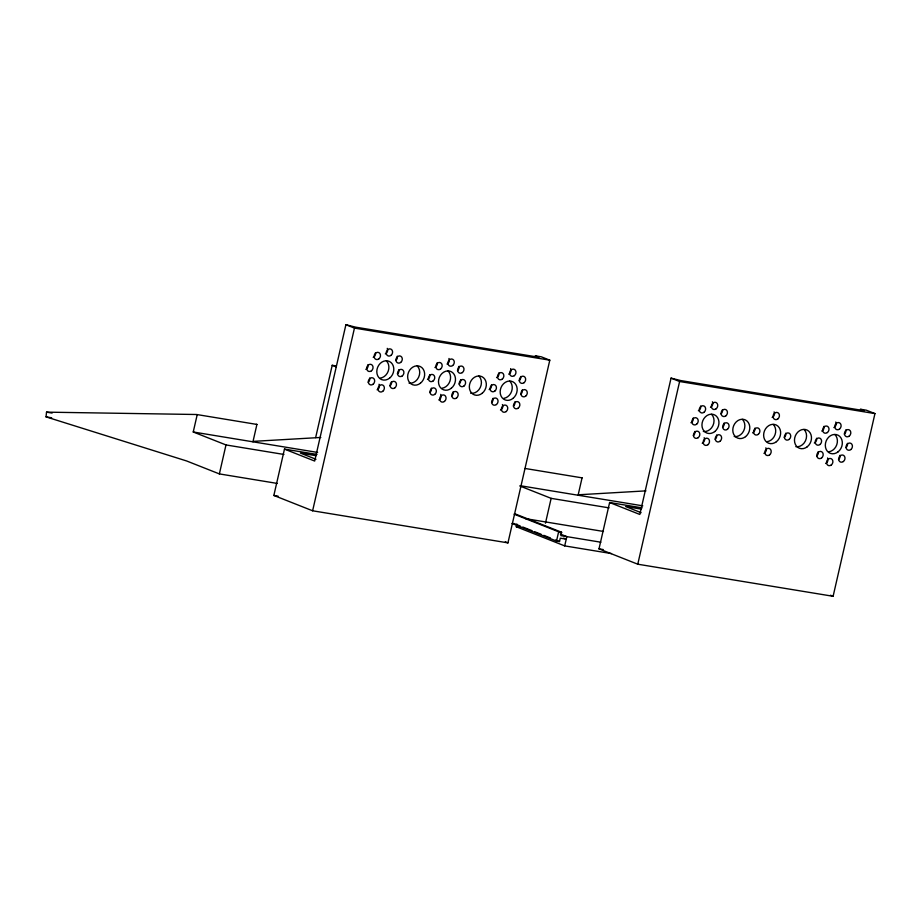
<?xml version="1.0" encoding="UTF-8"?>
<svg xmlns="http://www.w3.org/2000/svg" width="921" height="921" viewBox="0 0 921 921"><rect width="100%" height="100%" fill="white"/><g stroke="black" fill="none" stroke-linecap="round" stroke-linejoin="round"><path stroke-width="1.38" d="M277.382 483.444L219.371 473.912L186.606 460.961L46.05 416.879L46.522 412.148L196.634 414.508L256.913 424.431L252.941 441.815L193.237 431.984L197.221 414.611M219.371 473.912L225.99 444.935L193.237 431.984M284.474 449.103L314.683 461.053L345.905 324.71L355.506 327.128L538.912 357.256L535.274 355.817L541.249 356.795L549.802 360.18L507.955 542.872L312.622 510.787L273.848 495.452L284.474 449.103L317.02 454.444M315.65 437.602L332.205 365.303L336.177 365.959M312.622 510.787L354.458 328.095L345.905 324.71M611.498 553.579L564.7 545.888L516.267 526.743L516.888 524.049M545.462 523.186L551.138 498.353L519.697 485.92M563.629 538.14L566.242 539.165L560.267 538.186L559.508 541.548L556.514 541.064L558.644 531.785L514.137 514.194M514.505 513.642L561.626 532.28L560.854 535.642L600.86 542.216M564.7 545.888L566.829 536.621L560.279 534.03M521.159 485.862L578.089 495.233L582.06 477.849L581.473 477.734M609.621 502.521L639.83 514.459L671.052 378.128L680.654 380.546L864.059 410.674L860.421 409.235L866.396 410.213L874.95 413.598L833.114 596.29L637.769 564.205L598.995 548.87L609.621 502.521L642.167 507.862M637.769 564.205L679.606 381.513L671.052 378.128M253.425 441.355L320.807 437.463M578.572 494.773L645.955 490.87M354.458 328.095L549.802 360.18M679.606 381.513L874.95 413.598M525.143 468.478L582.06 477.849M252.941 441.815L317.641 452.43M578.089 495.233L642.789 505.836M316.041 455.688L300.476 453.132L315.984 459.268M641.189 509.106L625.624 506.55L641.131 512.686M46.522 412.148L52.129 413.069M225.99 444.935L283.933 454.456M551.138 498.353L609.08 507.874M46.05 416.879L51.668 417.8M525.488 518.638L603.474 531.452M558.644 531.785L561.626 532.28M516.267 526.743L520.526 527.434M273.848 495.452L278.096 496.154M598.995 548.87L603.243 549.561M256.326 424.316L256.913 424.431M332.205 365.303L336.211 366.892M830.454 595.242L833.114 596.29M513.688 523.427L520.238 526.018M522.852 527.054L532.016 530.68M534.629 531.716L541.18 534.307M543.793 535.343L550.344 537.922M555.57 539.994L559.508 541.548M512.007 523.462L556.514 541.064M505.307 541.824L507.955 542.872M765.858 447.813A3.707 3.108 -68.4 0 1 763.923 453.362M785.717 433.215A3.707 3.108 -68.4 0 1 784.232 437.463M774.089 411.894A3.707 3.108 -68.4 0 1 772.155 417.443M742.384 419.343A9.878 8.277 -68.4 0 1 743.742 430.752A9.878 8.277 -68.4 0 1 734.175 436.542M773.226 424.42A9.878 8.277 -68.4 0 1 775.079 434.62A9.878 8.277 -68.4 0 1 767.228 441.643M754.875 428.15A3.707 3.108 -68.4 0 1 752.618 432.87M704.174 437.682A3.707 3.108 -68.4 0 1 702.239 443.231M712.405 401.763A3.707 3.108 -68.4 0 1 710.471 407.301M722.421 409.638A3.707 3.108 -68.4 0 1 720.936 413.886M724.033 423.073A3.707 3.108 -68.4 0 1 722.548 427.332M716.607 435.034A3.707 3.108 -68.4 0 1 715.122 439.294M694.791 431.454A3.707 3.108 -68.4 0 1 693.306 435.714M693.191 418.007A3.707 3.108 -68.4 0 1 690.934 422.727M700.616 406.057A3.707 3.108 -68.4 0 1 698.36 410.778M711.542 414.277A9.878 8.277 -68.4 0 1 712.9 425.686A9.878 8.277 -68.4 0 1 703.333 431.477M827.553 457.944A3.707 3.108 -68.4 0 1 825.619 463.493M839.975 455.308A3.707 3.108 -68.4 0 1 838.49 459.556M847.401 443.346A3.707 3.108 -68.4 0 1 845.915 447.606M845.8 429.9A3.707 3.108 -68.4 0 1 844.315 434.159M823.984 426.319A3.707 3.108 -68.4 0 1 821.728 431.04M835.773 422.025A3.707 3.108 -68.4 0 1 833.839 427.574M818.17 451.716A3.707 3.108 -68.4 0 1 816.685 455.976M816.559 438.281A3.707 3.108 -68.4 0 1 814.302 443.001M834.91 434.551A9.878 8.277 -68.4 0 1 836.763 444.762A9.878 8.277 -68.4 0 1 828.912 451.774M804.068 429.485A9.878 8.277 -68.4 0 1 805.438 440.883A9.878 8.277 -68.4 0 1 795.859 446.685M369.643 378.036A3.707 3.108 -68.4 0 1 368.158 382.296M391.46 381.628A3.707 3.108 -68.4 0 1 389.974 385.876M398.885 369.666A3.707 3.108 -68.4 0 1 397.4 373.914M375.469 352.639A3.707 3.108 -68.4 0 1 373.212 357.36M386.394 360.871A9.878 8.277 -68.4 0 1 388.248 371.082A9.878 8.277 -68.4 0 1 380.385 378.094M368.043 364.601A3.707 3.108 -68.4 0 1 365.787 369.321M522.253 389.928A3.707 3.108 -68.4 0 1 520.768 394.188M514.827 401.89A3.707 3.108 -68.4 0 1 513.342 406.149M502.406 404.538A3.707 3.108 -68.4 0 1 500.471 410.075M520.653 376.493A3.707 3.108 -68.4 0 1 519.168 380.741M387.257 348.345A3.707 3.108 -68.4 0 1 385.323 353.894M379.026 384.264A3.707 3.108 -68.4 0 1 377.092 389.813M397.273 356.22A3.707 3.108 -68.4 0 1 395.788 360.479M509.762 381.133A9.878 8.277 -68.4 0 1 511.615 391.344A9.878 8.277 -68.4 0 1 503.764 398.356M498.837 372.901A3.707 3.108 -68.4 0 1 496.58 377.622M510.625 368.607A3.707 3.108 -68.4 0 1 508.691 374.156M448.941 358.476A3.707 3.108 -68.4 0 1 447.007 364.025M478.92 376.067A9.878 8.277 -68.4 0 1 480.29 387.476A9.878 8.277 -68.4 0 1 470.712 393.267M440.71 394.395A3.707 3.108 -68.4 0 1 438.776 399.944M417.236 365.936A9.878 8.277 -68.4 0 1 418.595 377.334A9.878 8.277 -68.4 0 1 409.028 383.136M437.153 362.77A3.707 3.108 -68.4 0 1 434.896 367.491M431.339 388.178A3.707 3.108 -68.4 0 1 429.854 392.427M448.078 371.002A9.878 8.277 -68.4 0 1 449.932 381.213A9.878 8.277 -68.4 0 1 442.068 388.225M453.144 391.759A3.707 3.108 -68.4 0 1 451.658 396.007M460.569 379.797A3.707 3.108 -68.4 0 1 459.084 384.057M458.957 366.351A3.707 3.108 -68.4 0 1 457.472 370.61M493.023 398.309A3.707 3.108 -68.4 0 1 491.538 402.558M429.727 374.732A3.707 3.108 -68.4 0 1 427.471 379.452M491.411 384.863A3.707 3.108 -68.4 0 1 489.155 389.583M807.245 446.777A9.878 8.277 -68.4 0 0 807.233 430.142A9.878 8.277 -68.4 0 0 794.466 440.226A9.878 8.277 -68.4 0 0 807.245 446.777M838.087 451.843A9.878 8.277 -68.4 0 0 838.075 435.207A9.878 8.277 -68.4 0 0 825.308 445.292A9.878 8.277 -68.4 0 0 838.087 451.843M820.001 444.486A3.707 3.108 -68.4 0 0 819.989 438.246A3.707 3.108 -68.4 0 0 815.212 442.022A3.707 3.108 -68.4 0 0 820.001 444.486M821.613 457.921A3.707 3.108 -68.4 0 0 821.601 451.681A3.707 3.108 -68.4 0 0 816.812 455.469A3.707 3.108 -68.4 0 0 821.613 457.921M839.538 429.048A3.707 3.108 -68.4 0 0 839.526 422.82A3.707 3.108 -68.4 0 0 834.748 426.596A3.707 3.108 -68.4 0 0 839.538 429.048M827.426 432.525A3.707 3.108 -68.4 0 0 827.415 426.285A3.707 3.108 -68.4 0 0 822.637 430.061A3.707 3.108 -68.4 0 0 827.426 432.525M849.231 436.105A3.707 3.108 -68.4 0 0 849.231 429.865A3.707 3.108 -68.4 0 0 844.442 433.641A3.707 3.108 -68.4 0 0 849.231 436.105M850.843 449.552A3.707 3.108 -68.4 0 0 850.843 443.312A3.707 3.108 -68.4 0 0 846.054 447.088A3.707 3.108 -68.4 0 0 850.843 449.552M843.417 461.502A3.707 3.108 -68.4 0 0 843.417 455.273A3.707 3.108 -68.4 0 0 838.628 459.049A3.707 3.108 -68.4 0 0 843.417 461.502M831.306 464.978A3.707 3.108 -68.4 0 0 831.306 458.739A3.707 3.108 -68.4 0 0 826.517 462.515A3.707 3.108 -68.4 0 0 831.306 464.978M714.719 431.581A9.878 8.277 -68.4 0 0 714.696 414.945A9.878 8.277 -68.4 0 0 701.94 425.018A9.878 8.277 -68.4 0 0 714.719 431.581M704.058 412.251A3.707 3.108 -68.4 0 0 704.047 406.023A3.707 3.108 -68.4 0 0 699.258 409.799A3.707 3.108 -68.4 0 0 704.058 412.251M696.633 424.213A3.707 3.108 -68.4 0 0 696.621 417.973A3.707 3.108 -68.4 0 0 691.832 421.76A3.707 3.108 -68.4 0 0 696.633 424.213M698.233 437.659A3.707 3.108 -68.4 0 0 698.233 431.419A3.707 3.108 -68.4 0 0 693.444 435.196A3.707 3.108 -68.4 0 0 698.233 437.659M720.049 441.24A3.707 3.108 -68.4 0 0 720.038 435A3.707 3.108 -68.4 0 0 715.249 438.776A3.707 3.108 -68.4 0 0 720.049 441.24M727.475 429.278A3.707 3.108 -68.4 0 0 727.463 423.038A3.707 3.108 -68.4 0 0 722.674 426.826A3.707 3.108 -68.4 0 0 727.475 429.278M725.863 415.843A3.707 3.108 -68.4 0 0 725.852 409.603A3.707 3.108 -68.4 0 0 721.074 413.379A3.707 3.108 -68.4 0 0 725.863 415.843M716.158 408.786A3.707 3.108 -68.4 0 0 716.158 402.546A3.707 3.108 -68.4 0 0 711.369 406.322A3.707 3.108 -68.4 0 0 716.158 408.786M707.938 444.705A3.707 3.108 -68.4 0 0 707.927 438.477A3.707 3.108 -68.4 0 0 703.149 442.253A3.707 3.108 -68.4 0 0 707.938 444.705M758.317 434.344A3.707 3.108 -68.4 0 0 758.305 428.115A3.707 3.108 -68.4 0 0 753.528 431.891A3.707 3.108 -68.4 0 0 758.317 434.344M776.403 441.712A9.878 8.277 -68.4 0 0 776.38 425.076A9.878 8.277 -68.4 0 0 763.624 435.161A9.878 8.277 -68.4 0 0 776.403 441.712M745.561 436.646A9.878 8.277 -68.4 0 0 745.538 420.011A9.878 8.277 -68.4 0 0 732.782 430.084A9.878 8.277 -68.4 0 0 745.561 436.646M777.854 418.917A3.707 3.108 -68.4 0 0 777.842 412.677A3.707 3.108 -68.4 0 0 773.053 416.465A3.707 3.108 -68.4 0 0 777.854 418.917M789.159 439.409A3.707 3.108 -68.4 0 0 789.147 433.181A3.707 3.108 -68.4 0 0 784.37 436.957A3.707 3.108 -68.4 0 0 789.159 439.409M769.622 454.847A3.707 3.108 -68.4 0 0 769.611 448.608A3.707 3.108 -68.4 0 0 764.833 452.384A3.707 3.108 -68.4 0 0 769.622 454.847M444.475 401.429A3.707 3.108 -68.4 0 0 444.463 395.19A3.707 3.108 -68.4 0 0 439.685 398.966A3.707 3.108 -68.4 0 0 444.475 401.429M514.39 375.641A3.707 3.108 -68.4 0 0 514.379 369.402A3.707 3.108 -68.4 0 0 509.601 373.178A3.707 3.108 -68.4 0 0 514.39 375.641M524.084 382.687A3.707 3.108 -68.4 0 0 524.084 376.459A3.707 3.108 -68.4 0 0 519.294 380.235A3.707 3.108 -68.4 0 0 524.084 382.687M371.474 370.795A3.707 3.108 -68.4 0 0 371.474 364.566A3.707 3.108 -68.4 0 0 366.685 368.342A3.707 3.108 -68.4 0 0 371.474 370.795M373.086 384.241A3.707 3.108 -68.4 0 0 373.086 378.001A3.707 3.108 -68.4 0 0 368.296 381.789A3.707 3.108 -68.4 0 0 373.086 384.241M391.011 355.368A3.707 3.108 -68.4 0 0 391.011 349.14A3.707 3.108 -68.4 0 0 386.221 352.916A3.707 3.108 -68.4 0 0 391.011 355.368M389.571 378.163A9.878 8.277 -68.4 0 0 389.548 361.527A9.878 8.277 -68.4 0 0 376.793 371.612A9.878 8.277 -68.4 0 0 389.571 378.163M400.716 362.425A3.707 3.108 -68.4 0 0 400.704 356.185A3.707 3.108 -68.4 0 0 395.926 359.961A3.707 3.108 -68.4 0 0 400.716 362.425M402.327 375.872A3.707 3.108 -68.4 0 0 402.316 369.632A3.707 3.108 -68.4 0 0 397.527 373.408A3.707 3.108 -68.4 0 0 402.327 375.872M382.791 391.298A3.707 3.108 -68.4 0 0 382.779 385.059A3.707 3.108 -68.4 0 0 378.001 388.835A3.707 3.108 -68.4 0 0 382.791 391.298M525.695 396.134A3.707 3.108 -68.4 0 0 525.695 389.894A3.707 3.108 -68.4 0 0 520.906 393.67A3.707 3.108 -68.4 0 0 525.695 396.134M394.902 387.822A3.707 3.108 -68.4 0 0 394.89 381.593A3.707 3.108 -68.4 0 0 390.101 385.369A3.707 3.108 -68.4 0 0 394.902 387.822M378.911 358.845A3.707 3.108 -68.4 0 0 378.899 352.605A3.707 3.108 -68.4 0 0 374.11 356.381A3.707 3.108 -68.4 0 0 378.911 358.845M462.4 372.556A3.707 3.108 -68.4 0 0 462.4 366.316A3.707 3.108 -68.4 0 0 457.61 370.104A3.707 3.108 -68.4 0 0 462.4 372.556M464.011 386.003A3.707 3.108 -68.4 0 0 464 379.763A3.707 3.108 -68.4 0 0 459.222 383.539A3.707 3.108 -68.4 0 0 464.011 386.003M452.706 365.51A3.707 3.108 -68.4 0 0 452.695 359.271A3.707 3.108 -68.4 0 0 447.905 363.047A3.707 3.108 -68.4 0 0 452.706 365.51M451.255 388.294A9.878 8.277 -68.4 0 0 451.232 371.67A9.878 8.277 -68.4 0 0 438.477 381.743A9.878 8.277 -68.4 0 0 451.255 388.294M456.586 397.964A3.707 3.108 -68.4 0 0 456.574 391.724A3.707 3.108 -68.4 0 0 451.797 395.5A3.707 3.108 -68.4 0 0 456.586 397.964M440.595 368.976A3.707 3.108 -68.4 0 0 440.583 362.736A3.707 3.108 -68.4 0 0 435.806 366.512A3.707 3.108 -68.4 0 0 440.595 368.976M434.77 394.372A3.707 3.108 -68.4 0 0 434.77 388.144A3.707 3.108 -68.4 0 0 429.98 391.92A3.707 3.108 -68.4 0 0 434.77 394.372M433.169 380.937A3.707 3.108 -68.4 0 0 433.158 374.697A3.707 3.108 -68.4 0 0 428.38 378.473A3.707 3.108 -68.4 0 0 433.169 380.937M518.27 408.095A3.707 3.108 -68.4 0 0 518.27 401.855A3.707 3.108 -68.4 0 0 513.481 405.631A3.707 3.108 -68.4 0 0 518.27 408.095M506.159 411.56A3.707 3.108 -68.4 0 0 506.159 405.321A3.707 3.108 -68.4 0 0 501.369 409.108A3.707 3.108 -68.4 0 0 506.159 411.56M512.939 398.436A9.878 8.277 -68.4 0 0 512.928 381.801A9.878 8.277 -68.4 0 0 500.161 391.874A9.878 8.277 -68.4 0 0 512.939 398.436M502.279 379.107A3.707 3.108 -68.4 0 0 502.267 372.867A3.707 3.108 -68.4 0 0 497.49 376.654A3.707 3.108 -68.4 0 0 502.279 379.107M482.097 393.359A9.878 8.277 -68.4 0 0 482.074 376.735A9.878 8.277 -68.4 0 0 469.319 386.808A9.878 8.277 -68.4 0 0 482.097 393.359M494.853 391.068A3.707 3.108 -68.4 0 0 494.842 384.828A3.707 3.108 -68.4 0 0 490.064 388.604A3.707 3.108 -68.4 0 0 494.853 391.068M420.413 383.228A9.878 8.277 -68.4 0 0 420.39 366.593A9.878 8.277 -68.4 0 0 407.635 376.677A9.878 8.277 -68.4 0 0 420.413 383.228M496.465 404.515A3.707 3.108 -68.4 0 0 496.454 398.275A3.707 3.108 -68.4 0 0 491.664 402.051A3.707 3.108 -68.4 0 0 496.465 404.515"/></g></svg>
